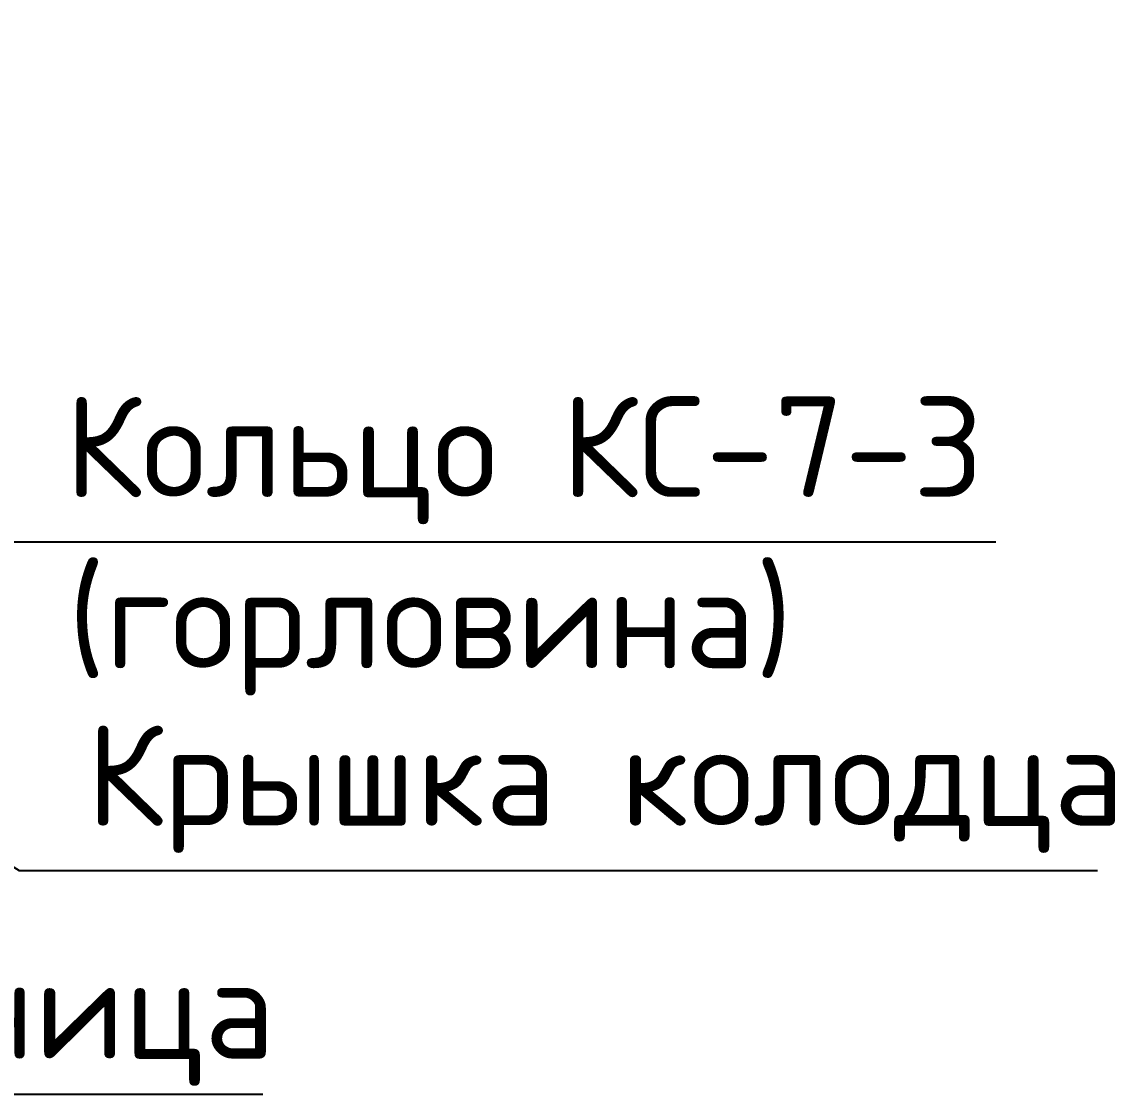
# Model space of a CAD drawing. Extents: x 8646 to 18206, y -17605 to -192.
# Drawn here: x 11511 to 11541.03, y -8110.07 to -8080.62 of the extents above; entities that cross this region are included whole.
import ezdxf

# ---------------------------------------------------------------- set-up
doc = ezdxf.new("R2010")
doc.units = 0
doc.layers.add('PDF__ТЕКСТ', color=7, linetype='CONTINUOUS')
doc.layers.add('PDF__УСИЛЕНИЕ', color=7, linetype='CONTINUOUS')
doc.styles.add('PDF_ISOCPEUR', font='isocpeur.ttf')

msp = doc.modelspace()

# ---------------------------------------------------------------- linework, layer by layer
at = {"layer": 'PDF__УСИЛЕНИЕ', "linetype": 'CONTINUOUS'}
msp.add_lwpolyline([(11481.393, -8080.619), (11510.38, -8094.901), (11512.033, -8094.901), (11537.757, -8094.901)], dxfattribs=at)
at = {"layer": 'PDF__УСИЛЕНИЕ', "color": 252, "linetype": 'CONTINUOUS'}
for points in [[(11486.945, -8089.053), (11510.931, -8103.928), (11512.626, -8103.928), (11540.554, -8103.928)], [(11475.884, -8106.936), (11501.438, -8110.072), (11517.627, -8110.072)]]:
    msp.add_lwpolyline(points, dxfattribs=at)

# ---------------------------------------------------------------- texts
at = {"layer": 'PDF__ТЕКСТ', "linetype": 'CONTINUOUS', "char_height": 2.76143, "attachment_point": 4, "style": 'PDF_ISOCPEUR'}
for s, insert in [('Кольцо КС-7-3', (11512.178, -8092.663)), ('(горловина)', (11512.263, -8097.367))]:
    msp.add_mtext(s, dxfattribs=dict(at, insert=insert))
at = {"layer": 'PDF__ТЕКСТ', "color": 252, "linetype": 'CONTINUOUS', "attachment_point": 4, "style": 'PDF_ISOCPEUR'}
for s, insert, char_height in [('Крышка колодца', (11512.771, -8101.69), 2.76143), ('Лестница', (11501.583, -8108.089), 2.7614)]:
    msp.add_mtext(s, dxfattribs=dict(at, insert=insert, char_height=char_height))

doc.saveas('drawing.dxf')
